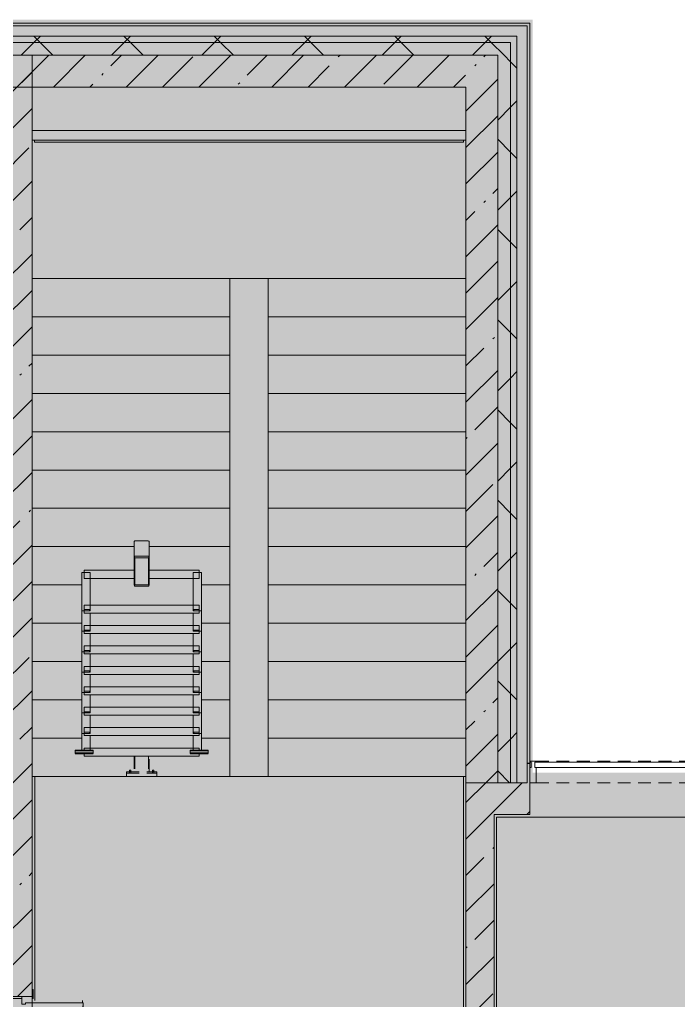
# Model space of a CAD drawing. Header units: millimetres. Extents: x 2623 to 210903, y -8553 to 29000.
# Drawn here: x 173206 to 178368, y 19695 to 27379 of the extents above; entities that cross this region are included whole.
import ezdxf

# ---------------------------------------------------------------- set-up
doc = ezdxf.new("R2010")
doc.units = ezdxf.units.MM
doc.linetypes.add('200_ШТРИХ__ш1_п0_6_', pattern=[160, 100, -60])
doc.layers.add('A-DETL-GENF-6', color=7, linetype='Continuous', lineweight=9, true_color=0xc0c0c0, transparency=0.4)
for name, color, linetype, lineweight in [('A-DETL-MBND-1', 7, '200_ШТРИХ__ш1_п0_6_', 9), ('A-GLAZ-2', 7, 'Continuous', 5), ('A-GLAZ-CWMG-2', 7, 'Continuous', 5), ('A-WALL-4', 7, 'Continuous', 5), ('I-WALL-4', 7, 'Continuous', 5)]:
    doc.layers.add(name, color=color, linetype=linetype, lineweight=lineweight)
for name, color, linetype, lineweight, true_color in [('A-DOOR-3', 7, 'Continuous', 5, 0xb7b7b7), ('A-DOOR-4', 7, 'Continuous', 5, 0xe2e2e2), ('A-DOOR-FRAM-3', 7, 'Continuous', 5, 0xe2e2e2), ('A-DOOR-FRAM-4', 7, 'Continuous', 5, 0xb7b7b7), ('A-FLOR-2', 7, 'Continuous', 5, 0xb7b7b7), ('A-GENM-3', 7, 'Continuous', 5, 0x737373), ('A-GLAZ-CWMG-3', 7, 'Continuous', 5, 0x737373), ('A-WALL-5', 7, 'Continuous', 5, 0x737373), ('A-WALL-6', 7, 'Continuous', 9, 0x737373), ('I-WALL-5', 7, 'Continuous', 5, 0x737373), ('S-STRS-2', 7, 'Continuous', 5, 0x737373)]:
    doc.layers.add(name, color=color, linetype=linetype, lineweight=lineweight, true_color=true_color)
pattern_1 = [(45, (83893.37, 0), (-353.5534, 353.5534), []), (135, (83893.37, 0), (-353.5534, -353.5534), [])]
pattern_2 = [(45, (83893.37, 0), (-285.1231, 285.1231), []), (45, (84178.5, 0), (-285.1231, 285.1231), [504.031, -100.806, 16.764, -84.042])]

# ---------------------------------------------------------------- blocks, each defined once
blk = doc.blocks.new('110_Дверь_СКБ_2Ст - Д-1_л_Лестничная клетка EIS60 2-32359692-3_1_3_птичка')
at = {"layer": 'A-DOOR-4'}
for points in [[(662.5, 125), (662.5, 1025), (612.5, 1025), (612.5, 125)], [(-587.5, 525), (-637.5, 525), (-637.5, 125), (-587.5, 125)], [(712.5, -125), (712.5, 45), (697.5, 45), (697.5, -125)]]:
    blk.add_hatch(color=256, dxfattribs=at).paths.add_polyline_path(points)
h = blk.add_hatch(color=256, dxfattribs=at)
h.paths.add_polyline_path([(712.5, 125), (662.5, 125), (662.5, 75), (652.5, 75), (652.5, 45), (712.5, 45)])
h.paths.add_polyline_path([(-627.5, 45), (-627.5, 75), (-637.5, 75), (-637.5, 125), (-687.5, 125), (-687.5, 45)])
at = {"layer": 'A-DOOR-FRAM-3'}
for points in [[(-672.5, 125), (-672.5, 133), (-742.5, 133), (-742.5, 125)], [(767.5, 125), (767.5, 133), (697.5, 133), (697.5, 125)], [(-672.5, -125), (-672.5, 45), (-687.5, 45), (-687.5, -125)], [(-672.5, -133), (-672.5, -125), (-742.5, -125), (-742.5, -133)], [(767.5, -133), (767.5, -125), (697.5, -125), (697.5, -133)]]:
    blk.add_hatch(color=256, dxfattribs=at).paths.add_polyline_path(points)
at = {"layer": 'A-DOOR-3'}
for p, q in [((662.5, 1025), (612.5, 1025)), ((612.5, 1025), (612.5, 125)), ((662.5, 125), (662.5, 1025)), ((-637.5, 525), (-637.5, 125)), ((-587.5, 525), (-637.5, 525)), ((-587.5, 125), (-587.5, 525)), ((-637.5, 125), (-587.5, 125)), ((612.5, 125), (662.5, 125))]:
    blk.add_line(p, q, dxfattribs=at)
for centre, radius, start, end in [((662.5, 125), 900, 90, 180), ((-637.5, 125), 400, 360, 90)]:
    blk.add_arc(centre, radius, start, end, dxfattribs=at)
at = {"layer": 'A-DOOR-FRAM-4'}
for p, q in [((-672.5, 133), (-742.5, 133)), ((-742.5, 133), (-742.5, 125)), ((-742.5, 125), (-672.5, 125)), ((-637.5, 125), (-687.5, 125)), ((-687.5, 125), (-687.5, 45)), ((-672.5, 125), (-672.5, 133)), ((-637.5, 75), (-637.5, 125)), ((662.5, 125), (662.5, 75)), ((712.5, 125), (662.5, 125)), ((767.5, 133), (697.5, 133)), ((697.5, 133), (697.5, 125)), ((697.5, 125), (767.5, 125)), ((712.5, 45), (712.5, 125)), ((767.5, 125), (767.5, 133)), ((-687.5, 45), (-627.5, 45)), ((-672.5, 45), (-687.5, 45)), ((-687.5, 45), (-687.5, -125)), ((-672.5, -125), (-672.5, 45)), ((-627.5, 75), (-637.5, 75)), ((-627.5, 45), (-627.5, 75)), ((662.5, 75), (652.5, 75)), ((652.5, 75), (652.5, 45)), ((652.5, 45), (712.5, 45)), ((712.5, 45), (697.5, 45)), ((697.5, 45), (697.5, -125)), ((712.5, -125), (712.5, 45)), ((-672.5, -125), (-742.5, -125)), ((-742.5, -125), (-742.5, -133)), ((-742.5, -133), (-672.5, -133)), ((-687.5, -125), (-672.5, -125)), ((-672.5, -133), (-672.5, -125)), ((697.5, -125), (712.5, -125)), ((767.5, -125), (697.5, -125)), ((697.5, -125), (697.5, -133)), ((697.5, -133), (767.5, -133)), ((767.5, -133), (767.5, -125))]:
    blk.add_line(p, q, dxfattribs=at)
blk = doc.blocks.new('PNS_Панель прямоугольная - Нр_Стекло - 40мм-22855911-3_1_3_птичка')
at = {"layer": 'A-GLAZ-2'}
h = blk.add_hatch(dxfattribs=at)
h.set_pattern_fill('FP_123', color=256, style=0, pattern_type=2)
h.set_pattern_definition([(45, (-94620, -21060), (-1414.214, 1414.214), [1000, -3000]), (45, (-95620, -21560), (-1414.214, 1414.214), [3000, -1000]), (45, (-93620, -22060), (-1414.214, 1414.214), [1000, -3000])])
h.paths.add_polyline_path([(770, -40), (770, 0), (-770, 0), (-770, -40), (760, -40)])
for p, q in [((-770, 0), (770, 0)), ((760, 0), (-770, 0)), ((-760, -40), (760, -40))]:
    blk.add_line(p, q, dxfattribs=at)
blk = doc.blocks.new('Прямоугольный импост - Импост структурный с накладкой - 170мм-22855901-3_1_3_птичка')
at = {"layer": 'A-DETL-MBND-1'}
for p, q in [((93360, 21560), (93360, 21570)), ((93360, 21570), (94880, 21570)), ((93360, 21400), (94880, 21400))]:
    blk.add_line(p, q, dxfattribs=at)
blk = doc.blocks.new('Анкер клиновой - Анкер клиновой МКТ В 10-10-16_85-22193208-3_1_3_птичка')
at = {"layer": 'A-DETL-MBND-1'}
for p, q in [((122191.4, 13788), (122191.4, 13784)), ((122207.4, 13788), (122191.4, 13788)), ((122191.4, 13788), (122207.4, 13788)), ((122194.4, 13798), (122194.4, 13784)), ((122204.4, 13798), (122194.4, 13798)), ((122194.4, 13798), (122204.4, 13798)), ((122204.4, 13784), (122204.4, 13798)), ((122207.4, 13784), (122207.4, 13788))]:
    blk.add_line(p, q, dxfattribs=at)
blk = doc.blocks.new('ОМ_Полоса_Трапеция прямоугольная_Прокат_ГОСТ 103-2006 - ОМ_Полоса_Трапеция прямоугольная_Прокат_ГОСТ 103-2006-21111644-3_1_3_птичка')
at = {"layer": 'A-GENM-3'}
for p, q in [((122699.4, 15046.5), (122699.4, 15056.5)), ((122699.4, 15056.5), (122739.4, 15056.5)), ((122739.4, 15046.5), (122699.4, 15046.5)), ((122739.4, 15056.5), (122739.4, 15046.5))]:
    blk.add_line(p, q, dxfattribs=at)
blk = doc.blocks.new('ОМ_Полоса_Трапеция прямоугольная_Прокат_ГОСТ 103-2006 - ОМ_Полоса_Трапеция прямоугольная_Прокат_ГОСТ 103-2006-V105-3_1_3_птичка')
at = {"layer": 'A-GENM-3'}
for p, q in [((122699.4, 14416.5), (122699.4, 14406.5)), ((122739.4, 14416.5), (122699.4, 14416.5)), ((122699.4, 14406.5), (122739.4, 14406.5)), ((122739.4, 14406.5), (122739.4, 14416.5))]:
    blk.add_line(p, q, dxfattribs=at)
blk = doc.blocks.new('ОМ_Полоса_Трапеция прямоугольная_Прокат_ГОСТ 103-2006 - ОМ_Полоса_Трапеция прямоугольная_Прокат_ГОСТ 103-2006-V106-3_1_3_птичка')
at = {"layer": 'A-GENM-3'}
for p, q in [((122699.4, 14256.5), (122699.4, 14246.5)), ((122739.4, 14256.5), (122699.4, 14256.5)), ((122699.4, 14246.5), (122739.4, 14246.5)), ((122739.4, 14246.5), (122739.4, 14256.5))]:
    blk.add_line(p, q, dxfattribs=at)
blk = doc.blocks.new('ОМ_Полоса_Трапеция прямоугольная_Прокат_ГОСТ 103-2006 - ОМ_Полоса_Трапеция прямоугольная_Прокат_ГОСТ 103-2006-V107-3_1_3_птичка')
at = {"layer": 'A-GENM-3'}
for p, q in [((122699.4, 14096.5), (122699.4, 14086.5)), ((122739.4, 14096.5), (122699.4, 14096.5)), ((122699.4, 14086.5), (122739.4, 14086.5)), ((122739.4, 14086.5), (122739.4, 14096.5))]:
    blk.add_line(p, q, dxfattribs=at)
blk = doc.blocks.new('ОМ_Полоса_Прокат_ГОСТ 103-2006 - ОМ_Полоса_Прокат_ГОСТ 103-2006-22193251-3_1_3_птичка')
at = {"layer": 'A-GENM-3'}
for p, q in [((122809.4, 13929.5), (122669.4, 13929.5)), ((122669.4, 13929.5), (122669.4, 13926.5)), ((122669.4, 13926.5), (122809.4, 13926.5)), ((122809.4, 13926.5), (122809.4, 13929.5))]:
    blk.add_line(p, q, dxfattribs=at)
blk = doc.blocks.new('ОМ_Полоса_Прокат_ГОСТ 103-2006 - ОМ_Полоса_Прокат_ГОСТ 103-2006-22193252-3_1_3_птичка')
at = {"layer": 'A-GENM-3'}
for p, q in [((122669.4, 13954.2), (122669.4, 13950.8)), ((122809.4, 13954.2), (122669.4, 13954.2)), ((122669.4, 13950.8), (122809.4, 13950.8)), ((122669.4, 13933.9), (122669.4, 13950.8)), ((122809.4, 13933.9), (122669.4, 13933.9)), ((122809.4, 13950.8), (122809.4, 13954.2)), ((122809.4, 13950.8), (122809.4, 13933.9))]:
    blk.add_line(p, q, dxfattribs=at)
blk = doc.blocks.new('ОМ_Полоса_Трапеция прямоугольная_Прокат_ГОСТ 103-2006 - ОМ_Полоса_Трапеция прямоугольная_Прокат_ГОСТ 103-2006-21111686-3_1_3_птичка')
at = {"layer": 'A-GENM-3'}
for p, q in [((121839.4, 15056.5), (121879.4, 15056.5)), ((121839.4, 15046.5), (121839.4, 15056.5)), ((121879.4, 15046.5), (121839.4, 15046.5)), ((121879.4, 15056.5), (121879.4, 15046.5))]:
    blk.add_line(p, q, dxfattribs=at)
blk = doc.blocks.new('ОМ_Полоса_Трапеция прямоугольная_Прокат_ГОСТ 103-2006 - ОМ_Полоса_Трапеция прямоугольная_Прокат_ГОСТ 103-2006-V108-3_1_3_птичка')
at = {"layer": 'A-GENM-3'}
for p, q in [((121879.4, 14416.5), (121839.4, 14416.5)), ((121839.4, 14416.5), (121839.4, 14406.5)), ((121839.4, 14406.5), (121879.4, 14406.5)), ((121879.4, 14406.5), (121879.4, 14416.5))]:
    blk.add_line(p, q, dxfattribs=at)
blk = doc.blocks.new('ОМ_Полоса_Трапеция прямоугольная_Прокат_ГОСТ 103-2006 - ОМ_Полоса_Трапеция прямоугольная_Прокат_ГОСТ 103-2006-V109-3_1_3_птичка')
at = {"layer": 'A-GENM-3'}
for p, q in [((121879.4, 14256.5), (121839.4, 14256.5)), ((121839.4, 14256.5), (121839.4, 14246.5)), ((121839.4, 14246.5), (121879.4, 14246.5)), ((121879.4, 14246.5), (121879.4, 14256.5))]:
    blk.add_line(p, q, dxfattribs=at)
blk = doc.blocks.new('ОМ_Полоса_Трапеция прямоугольная_Прокат_ГОСТ 103-2006 - ОМ_Полоса_Трапеция прямоугольная_Прокат_ГОСТ 103-2006-V110-3_1_3_птичка')
at = {"layer": 'A-GENM-3'}
for p, q in [((121879.4, 14096.5), (121839.4, 14096.5)), ((121839.4, 14096.5), (121839.4, 14086.5)), ((121839.4, 14086.5), (121879.4, 14086.5)), ((121879.4, 14086.5), (121879.4, 14096.5))]:
    blk.add_line(p, q, dxfattribs=at)
blk = doc.blocks.new('ОМ_Полоса_Прокат_ГОСТ 103-2006 - ОМ_Полоса_Прокат_ГОСТ 103-2006-22193295-3_1_3_птичка')
at = {"layer": 'A-GENM-3'}
for p, q in [((121909.4, 13929.5), (121769.4, 13929.5)), ((121769.4, 13929.5), (121769.4, 13926.5)), ((121769.4, 13926.5), (121909.4, 13926.5)), ((121909.4, 13926.5), (121909.4, 13929.5))]:
    blk.add_line(p, q, dxfattribs=at)
blk = doc.blocks.new('ОМ_Полоса_Прокат_ГОСТ 103-2006 - ОМ_Полоса_Прокат_ГОСТ 103-2006-22193296-3_1_3_птичка')
at = {"layer": 'A-GENM-3'}
for p, q in [((121909.4, 13954.2), (121769.4, 13954.2)), ((121769.4, 13954.2), (121769.4, 13950.8)), ((121769.4, 13950.8), (121909.4, 13950.8)), ((121769.4, 13933.9), (121769.4, 13950.8)), ((121909.4, 13933.9), (121769.4, 13933.9)), ((121909.4, 13950.8), (121909.4, 13954.2)), ((121909.4, 13950.8), (121909.4, 13933.9))]:
    blk.add_line(p, q, dxfattribs=at)
blk = doc.blocks.new('ОМ_Нижняя опорная пятка1 - ОМ_Нижняя опорная пятка-21111576-3_1_3_птичка')
at = {"layer": 'A-DETL-MBND-1'}
for p, q in [((-96, -10), (-96, 0)), ((-84, -10), (-84, 0)), ((84, -10), (84, 0)), ((96, -10), (96, 0))]:
    blk.add_line(p, q, dxfattribs=at)
blk = doc.blocks.new('ОМ_Труба_ГОСТ 8639-82 - ОМ_Труба_ГОСТ 8639-82-21111694-3_1_3_птичка')
at = {"layer": 'A-GENM-3'}
for p, q in [((122229.4, 15590.5), (122229.4, 15456.5)), ((122238.4, 15595.1), (122340.4, 15595.1)), ((122349.4, 15456.5), (122349.4, 15590.5)), ((122229.4, 15256.4), (122229.4, 15456.5)), ((122235.4, 15456.5), (122235.4, 15256.4)), ((122238.4, 15474.2), (122340.4, 15474.2)), ((122340.4, 15462.4), (122238.4, 15462.4)), ((122343.4, 15256.4), (122343.4, 15456.5)), ((122349.4, 15456.5), (122349.4, 15256.4)), ((122238.4, 15250.5), (122340.4, 15250.5)), ((122340.4, 15238.8), (122238.4, 15238.8))]:
    blk.add_line(p, q, dxfattribs=at)
at = {"layer": 'A-GENM-3', "flags": 128}
for points in [[(122229.4, 15456.5), (122229.6, 15460), (122230.1, 15463.3), (122231, 15466.3), (122232.1, 15469), (122233.4, 15471.2), (122235, 15472.8), (122236.7, 15473.8), (122238.4, 15474.2)], [(122238.4, 15462.4), (122237.9, 15462.3), (122237.3, 15461.9), (122236.8, 15461.4), (122236.3, 15460.7), (122235.9, 15459.8), (122235.7, 15458.8), (122235.5, 15457.7), (122235.4, 15456.5)], [(122340.4, 15474.2), (122342.2, 15473.8), (122343.9, 15472.8), (122345.4, 15471.2), (122346.8, 15469), (122347.9, 15466.3), (122348.8, 15463.3), (122349.3, 15460), (122349.4, 15456.5)], [(122343.4, 15456.5), (122343.4, 15457.7), (122343.2, 15458.8), (122342.9, 15459.8), (122342.6, 15460.7), (122342.1, 15461.4), (122341.6, 15461.9), (122341, 15462.3), (122340.4, 15462.4)], [(122238.4, 15238.8), (122236.7, 15239.1), (122235, 15240.1), (122233.4, 15241.8), (122232.1, 15243.9), (122231, 15246.6), (122230.1, 15249.7), (122229.6, 15253), (122229.4, 15256.4)], [(122235.4, 15256.4), (122235.5, 15255.3), (122235.7, 15254.2), (122235.9, 15253.2), (122236.3, 15252.3), (122236.8, 15251.5), (122237.3, 15251), (122237.9, 15250.7), (122238.4, 15250.5)], [(122349.4, 15256.4), (122349.3, 15253), (122348.8, 15249.7), (122347.9, 15246.6), (122346.8, 15243.9), (122345.4, 15241.8), (122343.9, 15240.1), (122342.2, 15239.1), (122340.4, 15238.8)], [(122340.4, 15250.5), (122341, 15250.7), (122341.6, 15251), (122342.1, 15251.5), (122342.6, 15252.3), (122342.9, 15253.2), (122343.2, 15254.2), (122343.4, 15255.3), (122343.4, 15256.4)]]:
    blk.add_lwpolyline(points, dxfattribs=at)
at = {"layer": 'A-GENM-3'}
for centre, major_axis, start_param, end_param in [((122238.4, 15590.5), (9, 0), 1.570796, 3.141593), ((122238.4, 15538.5), (9, 0), 3.141593, 3.665191), ((122340.4, 15590.5), (9, 0), 0, 1.570796), ((122340.4, 15538.5), (-9, 0), 2.617994, 3.141593)]:
    blk.add_ellipse(centre, major_axis=major_axis, ratio=0.509802, start_param=start_param, end_param=end_param, dxfattribs=at)
blk = doc.blocks.new('ОМ_Уголок_ГОСТ 8509-93 - ОМ_Уголок_ГОСТ 8509-93-22194532-3_1_3_птичка')
at = {"layer": 'A-GENM-3'}
for p, q in [((0, 45.2), (0, -17.8)), ((390, 45.2), (0, 45.2)), ((900, 45.2), (510, 45.2)), ((900, -17.8), (900, 45.2)), ((0, -17.8), (390, -17.8)), ((510, -17.8), (900, -17.8))]:
    blk.add_line(p, q, dxfattribs=at)
blk = doc.blocks.new('ОМ_Уголок_ГОСТ 8509-93 - ОМ_Уголок_ГОСТ 8509-93-V111-3_1_3_птичка')
at = {"layer": 'A-GENM-3'}
for p, q in [((0, 45.2), (0, -17.8)), ((900, 45.2), (0, 45.2)), ((900, -17.8), (900, 45.2)), ((0, -17.8), (900, -17.8))]:
    blk.add_line(p, q, dxfattribs=at)
blk = doc.blocks.new('ОМ_Уголок_ГОСТ 8509-93 - ОМ_Уголок_ГОСТ 8509-93-22194533-3_1_3_птичка')
at = {"layer": 'A-GENM-3'}
for p, q in [((0, 45.2), (0, -17.8)), ((300, 45.2), (0, 45.2)), ((300, -17.8), (300, 45.2)), ((0, -17.8), (300, -17.8))]:
    blk.add_line(p, q, dxfattribs=at)
blk = doc.blocks.new('ОМ_Уголок_ГОСТ 8509-93 - ОМ_Уголок_ГОСТ 8509-93-V112-3_1_3_птичка')
at = {"layer": 'A-GENM-3'}
for p, q in [((0, 45.2), (0, -17.8)), ((142.2, 45.2), (0, 45.2)), ((0, -17.8), (160, -17.8))]:
    blk.add_line(p, q, dxfattribs=at)
blk = doc.blocks.new('ОМ_Уголок_ГОСТ 8509-93 - ОМ_Уголок_ГОСТ 8509-93-V113-3_1_3_птичка')
at = {"layer": 'A-GENM-3'}
for p, q in [((300, 45.2), (157.8, 45.2)), ((300, -17.8), (300, 45.2)), ((140, -17.8), (300, -17.8))]:
    blk.add_line(p, q, dxfattribs=at)
blk = doc.blocks.new('ОМ_Уголок_ГОСТ 8509-93 - ОМ_Уголок_ГОСТ 8509-93-V161-3_1_3_птичка')
at = {"layer": 'A-GENM-3'}
for p, q in [((0, 45.2), (0, 27.8)), ((900, 45.2), (0, 45.2)), ((0, 7.4), (0, -17.8)), ((900, 27.8), (900, 45.2)), ((900, -17.8), (900, 6.6)), ((0, -17.8), (900, -17.8))]:
    blk.add_line(p, q, dxfattribs=at)
blk = doc.blocks.new('ОМ_Уголок_ГОСТ 8509-93 - ОМ_Уголок_ГОСТ 8509-93-V162-3_1_3_птичка')
at = {"layer": 'A-GENM-3'}
for p, q in [((0, 45.2), (0, -17.8)), ((6.6, 45.2), (0, 45.2)), ((142.2, 45.2), (27.8, 45.2)), ((0, -17.8), (6.6, -17.8)), ((27.8, -17.8), (160, -17.8))]:
    blk.add_line(p, q, dxfattribs=at)
blk = doc.blocks.new('ОМ_Уголок_ГОСТ 8509-93 - ОМ_Уголок_ГОСТ 8509-93-V116-3_1_3_птичка')
at = {"layer": 'A-GENM-3'}
for p, q in [((272.2, 45.2), (157.8, 45.2)), ((300, 45.2), (292.6, 45.2)), ((300, -17.8), (300, 45.2)), ((140, -17.8), (272.2, -17.8)), ((292.6, -17.8), (300, -17.8))]:
    blk.add_line(p, q, dxfattribs=at)
blk = doc.blocks.new('ОМ_Труба_ГОСТ 8639-82 - ОМ_Труба_ГОСТ 8639-82-21111710-3_1_3_птичка')
at = {"layer": 'A-DETL-MBND-1'}
for p, q in [((122229.4, 13908.7), (122229.4, 13784)), ((122235.4, 13908.7), (122235.4, 13784)), ((122343.4, 13908.7), (122343.4, 13784)), ((122349.4, 13784), (122349.4, 13908.7))]:
    blk.add_line(p, q, dxfattribs=at)
blk = doc.blocks.new('ОМ_Уголок_ГОСТ 8510-86 - ОМ_Уголок_ГОСТ 8510-86-21111720-3_1_3_птичка')
at = {"layer": 'A-DETL-MBND-1'}
for p, q in [((0, 34), (0, 0)), ((0, 10), (240, 10)), ((0, 0), (240, 0)), ((240, 0), (240, 34))]:
    blk.add_line(p, q, dxfattribs=at)
blk = doc.blocks.new('Прямоугольный импост - Импост структурный с накладкой - 170мм-22854979-3_1_3_птичка')
at = {"layer": 'A-GLAZ-CWMG-2'}
for p, q in [((-50, 81), (-50, 40)), ((-50, 40), (-40, 40)), ((-40, 0), (-50, 0)), ((-50, 0), (-50, -10)), ((-40, 40), (-40, 0)), ((-50, -10), (-23, -10))]:
    blk.add_line(p, q, dxfattribs=at)
at = {"layer": 'A-GLAZ-CWMG-3'}
for p, q in [((0, 160), (-50, 160)), ((-50, 160), (-50, 81)), ((0, 40), (0, 160)), ((-10, 0), (-10, 40)), ((-10, 40), (0, 40)), ((0, 0), (-10, 0)), ((0, -10), (0, 0)), ((-23, -10), (0, -10))]:
    blk.add_line(p, q, dxfattribs=at)
blk = doc.blocks.new('Зашивка приборов отопления39 - Зашивка приборов отопления-33325432-3_1_3_птичка')
at = {"layer": 'A-WALL-5'}
for p, q in [((120704.7, 17931.2), (124104.7, 17931.2)), ((124104.7, 17931.2), (120704.7, 17931.2)), ((120704.7, 17856.2), (124104.7, 17856.2))]:
    blk.add_line(p, q, dxfattribs=at)

msp = doc.modelspace()

# ---------------------------------------------------------------- hatches: boundary and pattern name
at = {"layer": 'A-DETL-GENF-6'}
msp.add_hatch(color=256, dxfattribs=at).paths.add_polyline_path([(209126.4, -258), (209126.4, 21479), (177226.4, 21479), (177226.4, 27379), (168463.4, 27379), (168463.4, 10208.3), (173103.4, 10208.3), (173103.4, -258), (207881, -258)])
at = {"layer": 'A-WALL-4'}
h = msp.add_hatch(dxfattribs=at)
h.set_pattern_fill('FP_73', color=256, style=0, pattern_type=2)
h.set_pattern_definition(pattern_1)
h.paths.add_polyline_path([(177053.4, 27200), (177103.4, 27200), (177103.4, 27250), (168463.4, 27250), (168463.4, 27200), (176186, 27200)])
h = msp.add_hatch(dxfattribs=at)
h.set_pattern_fill('FP_73', color=256, style=0, pattern_type=2)
h.set_pattern_definition(pattern_1)
h.paths.add_polyline_path([(176953.4, 27100), (177053.4, 27100), (177053.4, 27200), (168463.4, 27200), (168463.4, 27100), (176186, 27100)])
h = msp.add_hatch(dxfattribs=at)
h.set_pattern_fill('FP_73', color=256, style=0, pattern_type=2)
h.set_pattern_definition(pattern_1)
h.paths.add_polyline_path([(177053.4, 21400), (177103.4, 21400), (177103.4, 27200), (177053.4, 27200), (177053.4, 21479)])
h = msp.add_hatch(dxfattribs=at)
h.set_pattern_fill('FP_73', color=256, style=0, pattern_type=2)
h.set_pattern_definition(pattern_1)
h.paths.add_polyline_path([(176953.4, 21400), (177053.4, 21400), (177053.4, 27100), (176953.4, 27100), (176953.4, 21479)])
h = msp.add_hatch(dxfattribs=at)
h.set_pattern_fill('FP_73', color=256, style=0, pattern_type=2)
h.set_pattern_definition(pattern_1)
h.paths.add_polyline_path([(208973.4, 21400), (209123.4, 21400), (209123.4, 21479), (204043.6, 21479), (204043.6, 21400), (208723.4, 21400)])
h.paths.add_polyline_path([(203143.6, 21400), (203143.6, 21479), (201793.8, 21479), (201793.8, 21400), (202287.7, 21400)])
h.paths.add_polyline_path([(190169.1, 21400), (190743.8, 21400), (190743.8, 21479), (189443.6, 21479), (189443.6, 21400), (189943.4, 21400)])
h.paths.add_polyline_path([(191643.8, 21400), (192943.8, 21400), (192943.8, 21479), (191643.8, 21479)])
h.paths.add_polyline_path([(177197.5, 21400), (177203.4, 21400), (177203.4, 21550), (177183.4, 21550), (177183.4, 21400)])
h.paths.add_polyline_path([(193843.8, 21400), (195143.4, 21400), (195143.4, 21479), (193843.8, 21479)])
h.paths.add_polyline_path([(197443.4, 21400), (198593.8, 21400), (198593.8, 21479), (197443.4, 21479)])
h.paths.add_polyline_path([(200023.8, 21400), (200893.8, 21400), (200893.8, 21479), (200023.8, 21479)])
h.paths.add_polyline_path([(180503.4, 21400), (185043.4, 21400), (185043.4, 21479), (180503.4, 21479)])
h.paths.add_polyline_path([(187343.4, 21400), (188543.6, 21400), (188543.6, 21479), (187343.4, 21479)])
at = {"layer": 'I-WALL-4'}
h = msp.add_hatch(dxfattribs=at)
h.set_pattern_fill('FP_69', color=256, style=0, pattern_type=2)
h.set_pattern_definition(pattern_2)
h.paths.add_polyline_path([(176703.4, 26850), (176703.4, 27100), (173028.4, 27100), (173028.4, 26850), (176186, 26850)])
h = msp.add_hatch(dxfattribs=at)
h.set_pattern_fill('FP_69', color=256, style=0, pattern_type=2)
h.set_pattern_definition(pattern_2)
h.paths.add_polyline_path([(173053.4, 17270), (173303.4, 17270), (173303.4, 18325), (173053.4, 18325), (173053.4, 18162.4)])
h.paths.add_polyline_path([(173053.4, 19725), (173303.4, 19725), (173303.4, 27100), (173053.4, 27100), (173053.4, 19750)])
h = msp.add_hatch(dxfattribs=at)
h.set_pattern_fill('FP_69', color=256, style=0, pattern_type=2)
h.set_pattern_definition(pattern_2)
h.paths.add_polyline_path([(176703.4, 21400), (176953.4, 21400), (176953.4, 27100), (176703.4, 27100), (176703.4, 21479)])
h = msp.add_hatch(dxfattribs=at)
h.set_pattern_fill('FP_69', color=256, style=0, pattern_type=2)
h.set_pattern_definition(pattern_2)
h.paths.add_polyline_path([(176923.4, 17270), (176923.4, 21400), (176703.4, 21400), (176703.4, 17270)])
h = msp.add_hatch(dxfattribs=at)
h.set_pattern_fill('FP_69', color=256, style=0, pattern_type=2)
h.set_pattern_definition(pattern_2)
h.paths.add_polyline_path([(180503.4, 21150), (184473.4, 21150), (184473.4, 21400), (180503.4, 21400)])
h.paths.add_polyline_path([(177118.2, 21150), (177203.4, 21150), (177203.4, 21400), (176923.4, 21400), (176923.4, 21150), (177106, 21150)])

# ---------------------------------------------------------------- linework, layer by layer
at = {"layer": 'A-FLOR-2'}
for p, q in [((173323.4, 26435), (173323.4, 26420)), ((176683.4, 26420), (176683.4, 26435)), ((173323.4, 26420), (176683.4, 26420)), ((176703.4, 21450), (173303.4, 21450)), ((173324.4, 21450), (173324.4, 19694.6)), ((176683.4, 17870), (176683.4, 21450)), ((176943.4, 21130), (176943.4, 13628)), ((178773.4, 21130), (176943.4, 21130))]:
    msp.add_line(p, q, dxfattribs=at)
msp.add_arc((173303.8, 19673.4), 395, 0.22926, 3.07201, dxfattribs=at)
at = {"layer": 'A-WALL-5'}
for p, q in [((177203.4, 27350), (164243.4, 27350)), ((177203.4, 21400), (177203.4, 27350)), ((164543.4, 27100), (176703.4, 27100))]:
    msp.add_line(p, q, dxfattribs=at)
at = {"layer": 'A-WALL-6'}
for p, q in [((177183.4, 27330), (164243.4, 27330)), ((177183.4, 21400), (177183.4, 27330)), ((177103.4, 27250), (164243.4, 27250)), ((177103.4, 21400), (177103.4, 27250)), ((177053.4, 27200), (168729.2, 27200)), ((177053.4, 21400), (177053.4, 27200)), ((176953.4, 21400), (176953.4, 27100)), ((177203.4, 21553), (177183.4, 21553)), ((177203.4, 21550), (177183.4, 21550)), ((176953.4, 21400), (177183.4, 21400))]:
    msp.add_line(p, q, dxfattribs=at)
at = {"layer": 'I-WALL-5'}
for p, q in [((176703.4, 27100), (173028.4, 27100)), ((173303.4, 19780), (173303.4, 27100)), ((176953.4, 27100), (176703.4, 27100)), ((173028.4, 26850), (176703.4, 26850)), ((176703.4, 26850), (176703.4, 17850)), ((176953.4, 21400), (176703.4, 21400)), ((177203.4, 21150), (177203.4, 21400)), ((176923.4, 21150), (177203.4, 21150)), ((176923.4, 13628), (176923.4, 21150))]:
    msp.add_line(p, q, dxfattribs=at)
at = {"layer": 'S-STRS-2'}
for p, q in [((173303.4, 25350), (174853.4, 25350)), ((173303.4, 25350), (174853.4, 25350)), ((174853.4, 25350), (175153.4, 25350)), ((174853.4, 25050), (174853.4, 25350)), ((176703.4, 25350), (175153.4, 25350)), ((175153.4, 25350), (175153.4, 25050)), ((176703.4, 25350), (175153.4, 25350)), ((173303.4, 25050), (174853.4, 25050)), ((173303.4, 25050), (174853.4, 25050)), ((174853.4, 24750), (174853.4, 25050)), ((175153.4, 25050), (175153.4, 24750)), ((176703.4, 25050), (175153.4, 25050)), ((176703.4, 25050), (175153.4, 25050)), ((173303.4, 24750), (174853.4, 24750)), ((173303.4, 24750), (174853.4, 24750)), ((174853.4, 24450), (174853.4, 24750)), ((175153.4, 24750), (175153.4, 24450)), ((176703.4, 24750), (175153.4, 24750)), ((176703.4, 24750), (175153.4, 24750)), ((173303.4, 24450), (174853.4, 24450)), ((173303.4, 24450), (174853.4, 24450)), ((174853.4, 24150), (174853.4, 24450)), ((175153.4, 24450), (175153.4, 24150)), ((176703.4, 24450), (175153.4, 24450)), ((176703.4, 24450), (175153.4, 24450)), ((173303.4, 24150), (174853.4, 24150)), ((173303.4, 24150), (174853.4, 24150)), ((174853.4, 23850), (174853.4, 24150)), ((175153.4, 24150), (175153.4, 23850)), ((176703.4, 24150), (175153.4, 24150)), ((176703.4, 24150), (175153.4, 24150)), ((173303.4, 23850), (174853.4, 23850)), ((173303.4, 23850), (174853.4, 23850)), ((174853.4, 23550), (174853.4, 23850)), ((175153.4, 23850), (175153.4, 23550)), ((176703.4, 23850), (175153.4, 23850)), ((176703.4, 23850), (175153.4, 23850)), ((173303.4, 23550), (174853.4, 23550)), ((173303.4, 23550), (174853.4, 23550)), ((174853.4, 23250), (174853.4, 23550)), ((175153.4, 23550), (175153.4, 23250)), ((176703.4, 23550), (175153.4, 23550)), ((176703.4, 23550), (175153.4, 23550)), ((173303.4, 23250), (174105.6, 23250)), ((173303.4, 23250), (174105.6, 23250)), ((174219.4, 23250), (174853.4, 23250)), ((174219.4, 23250), (174853.4, 23250)), ((174853.4, 22950), (174853.4, 23250)), ((175153.4, 23250), (175153.4, 22950)), ((176703.4, 23250), (175153.4, 23250)), ((176703.4, 23250), (175153.4, 23250)), ((173303.4, 22950), (173694.7, 22950)), ((173303.4, 22950), (173694.7, 22950)), ((174630.3, 22950), (174853.4, 22950)), ((174630.3, 22950), (174853.4, 22950)), ((174853.4, 22650), (174853.4, 22950)), ((175153.4, 22950), (175153.4, 22650)), ((176703.4, 22950), (175153.4, 22950)), ((176703.4, 22950), (175153.4, 22950)), ((173303.4, 22650), (173694.7, 22650)), ((173303.4, 22650), (173694.7, 22650)), ((174630.3, 22650), (174853.4, 22650)), ((174630.3, 22650), (174853.4, 22650)), ((174853.4, 22350), (174853.4, 22650)), ((175153.4, 22650), (175153.4, 22350)), ((176703.4, 22650), (175153.4, 22650)), ((176703.4, 22650), (175153.4, 22650)), ((173303.4, 22350), (173694.7, 22350)), ((173303.4, 22350), (173694.7, 22350)), ((174630.3, 22350), (174853.4, 22350)), ((174630.3, 22350), (174853.4, 22350)), ((174853.4, 22050), (174853.4, 22350)), ((175153.4, 22350), (175153.4, 22050)), ((176703.4, 22350), (175153.4, 22350)), ((176703.4, 22350), (175153.4, 22350)), ((173303.4, 22050), (173694.7, 22050)), ((173303.4, 22050), (173694.7, 22050)), ((174630.3, 22050), (174853.4, 22050)), ((174630.3, 22050), (174853.4, 22050)), ((174853.4, 21750), (174853.4, 22050)), ((175153.4, 22050), (175153.4, 21750)), ((176703.4, 22050), (175153.4, 22050)), ((176703.4, 22050), (175153.4, 22050)), ((173303.4, 21750), (173694.7, 21750)), ((173303.4, 21750), (173694.7, 21750)), ((174630.3, 21750), (174853.4, 21750)), ((174630.3, 21750), (174853.4, 21750)), ((174853.4, 21450), (174853.4, 21750)), ((175153.4, 21750), (175153.4, 21450)), ((176703.4, 21750), (175153.4, 21750)), ((176703.4, 21750), (175153.4, 21750)), ((176703.4, 21450), (175153.4, 21450))]:
    msp.add_line(p, q, dxfattribs=at)

# ---------------------------------------------------------------- block references
at = {"layer": 'A-DETL-MBND-1'}
for name, p in [('ОМ_Труба_ГОСТ 8639-82 - ОМ_Труба_ГОСТ 8639-82-21111710-3_1_3_птичка', (51873.1, 7700)), ('Прямоугольный импост - Импост структурный с накладкой - 170мм-22855901-3_1_3_птичка', (83893.4, 0)), ('Анкер клиновой - Анкер клиновой МКТ В 10-10-16_85-22193208-3_1_3_птичка', (51873.1, 7700)), ('ОМ_Нижняя опорная пятка1 - ОМ_Нижняя опорная пятка-21111576-3_1_3_птичка', (174162.5, 21484)), ('Анкер клиновой - Анкер клиновой МКТ В 10-10-16_85-22193208-3_1_3_птичка', (52053.1, 7700))]:
    msp.add_blockref(name, p, dxfattribs=at)
at = {"layer": 'A-DETL-MBND-1', "extrusion": (0, 0, -1), "rotation": 180}
msp.add_blockref('ОМ_Уголок_ГОСТ 8510-86 - ОМ_Уголок_ГОСТ 8510-86-21111720-3_1_3_птичка', (-174042.5, 21484), dxfattribs=at)
at = {"layer": 'A-DOOR-3', "rotation": 269.9999999999998}
msp.add_blockref('110_Дверь_СКБ_2Ст - Д-1_л_Лестничная клетка EIS60 2-32359692-3_1_3_птичка', (173178.4, 19037.5), dxfattribs=at)
at = {"layer": 'A-GENM-3'}
for name, p in [('ОМ_Труба_ГОСТ 8639-82 - ОМ_Труба_ГОСТ 8639-82-21111694-3_1_3_птичка', (51873.1, 7700)), ('ОМ_Полоса_Трапеция прямоугольная_Прокат_ГОСТ 103-2006 - ОМ_Полоса_Трапеция прямоугольная_Прокат_ГОСТ 103-2006-21111686-3_1_3_птичка', (51873.1, 7700)), ('ОМ_Полоса_Трапеция прямоугольная_Прокат_ГОСТ 103-2006 - ОМ_Полоса_Трапеция прямоугольная_Прокат_ГОСТ 103-2006-21111644-3_1_3_птичка', (51873.1, 7700)), ('ОМ_Полоса_Трапеция прямоугольная_Прокат_ГОСТ 103-2006 - ОМ_Полоса_Трапеция прямоугольная_Прокат_ГОСТ 103-2006-21111686-3_1_3_птичка', (51873.1, 7540)), ('ОМ_Полоса_Трапеция прямоугольная_Прокат_ГОСТ 103-2006 - ОМ_Полоса_Трапеция прямоугольная_Прокат_ГОСТ 103-2006-21111644-3_1_3_птичка', (51873.1, 7540)), ('ОМ_Полоса_Трапеция прямоугольная_Прокат_ГОСТ 103-2006 - ОМ_Полоса_Трапеция прямоугольная_Прокат_ГОСТ 103-2006-21111686-3_1_3_птичка', (51873.1, 7380)), ('ОМ_Полоса_Трапеция прямоугольная_Прокат_ГОСТ 103-2006 - ОМ_Полоса_Трапеция прямоугольная_Прокат_ГОСТ 103-2006-21111644-3_1_3_птичка', (51873.1, 7380)), ('ОМ_Полоса_Трапеция прямоугольная_Прокат_ГОСТ 103-2006 - ОМ_Полоса_Трапеция прямоугольная_Прокат_ГОСТ 103-2006-21111686-3_1_3_птичка', (51873.1, 7220)), ('ОМ_Полоса_Трапеция прямоугольная_Прокат_ГОСТ 103-2006 - ОМ_Полоса_Трапеция прямоугольная_Прокат_ГОСТ 103-2006-21111644-3_1_3_птичка', (51873.1, 7220)), ('ОМ_Полоса_Трапеция прямоугольная_Прокат_ГОСТ 103-2006 - ОМ_Полоса_Трапеция прямоугольная_Прокат_ГОСТ 103-2006-V108-3_1_3_птичка', (51873.1, 7700)), ('ОМ_Полоса_Трапеция прямоугольная_Прокат_ГОСТ 103-2006 - ОМ_Полоса_Трапеция прямоугольная_Прокат_ГОСТ 103-2006-V105-3_1_3_птичка', (51873.1, 7700)), ('ОМ_Полоса_Трапеция прямоугольная_Прокат_ГОСТ 103-2006 - ОМ_Полоса_Трапеция прямоугольная_Прокат_ГОСТ 103-2006-V109-3_1_3_птичка', (51873.1, 7700)), ('ОМ_Полоса_Трапеция прямоугольная_Прокат_ГОСТ 103-2006 - ОМ_Полоса_Трапеция прямоугольная_Прокат_ГОСТ 103-2006-V106-3_1_3_птичка', (51873.1, 7700)), ('ОМ_Полоса_Трапеция прямоугольная_Прокат_ГОСТ 103-2006 - ОМ_Полоса_Трапеция прямоугольная_Прокат_ГОСТ 103-2006-V110-3_1_3_птичка', (51873.1, 7700)), ('ОМ_Полоса_Трапеция прямоугольная_Прокат_ГОСТ 103-2006 - ОМ_Полоса_Трапеция прямоугольная_Прокат_ГОСТ 103-2006-V107-3_1_3_птичка', (51873.1, 7700)), ('ОМ_Полоса_Прокат_ГОСТ 103-2006 - ОМ_Полоса_Прокат_ГОСТ 103-2006-22193296-3_1_3_птичка', (51873.1, 7700)), ('ОМ_Полоса_Прокат_ГОСТ 103-2006 - ОМ_Полоса_Прокат_ГОСТ 103-2006-22193295-3_1_3_птичка', (51873.1, 7700)), ('ОМ_Полоса_Прокат_ГОСТ 103-2006 - ОМ_Полоса_Прокат_ГОСТ 103-2006-22193252-3_1_3_птичка', (51873.1, 7700)), ('ОМ_Полоса_Прокат_ГОСТ 103-2006 - ОМ_Полоса_Прокат_ГОСТ 103-2006-22193251-3_1_3_птичка', (51873.1, 7700))]:
    msp.add_blockref(name, p, dxfattribs=at)
at = {"layer": 'A-GENM-3', "extrusion": (0, 0, -1)}
for name, p, rotation in [('ОМ_Уголок_ГОСТ 8509-93 - ОМ_Уголок_ГОСТ 8509-93-22194532-3_1_3_птичка', (-173712.5, 23046.5), 180), ('ОМ_Уголок_ГОСТ 8509-93 - ОМ_Уголок_ГОСТ 8509-93-22194533-3_1_3_птичка', (-173712.5, 22746.5), 90.00000000000064), ('ОМ_Уголок_ГОСТ 8509-93 - ОМ_Уголок_ГОСТ 8509-93-22194533-3_1_3_птичка', (-174612.5, 23046.5), 270.0000000000008), ('ОМ_Уголок_ГОСТ 8509-93 - ОМ_Уголок_ГОСТ 8509-93-V112-3_1_3_птичка', (-173712.5, 22586.5), 90.00000000000064), ('ОМ_Уголок_ГОСТ 8509-93 - ОМ_Уголок_ГОСТ 8509-93-V113-3_1_3_птичка', (-174612.5, 22886.5), 270.0000000000008), ('ОМ_Уголок_ГОСТ 8509-93 - ОМ_Уголок_ГОСТ 8509-93-V112-3_1_3_птичка', (-173712.5, 22426.5), 90.00000000000064), ('ОМ_Уголок_ГОСТ 8509-93 - ОМ_Уголок_ГОСТ 8509-93-V113-3_1_3_птичка', (-174612.5, 22726.5), 270.0000000000008), ('ОМ_Уголок_ГОСТ 8509-93 - ОМ_Уголок_ГОСТ 8509-93-V112-3_1_3_птичка', (-173712.5, 22266.5), 90.00000000000064), ('ОМ_Уголок_ГОСТ 8509-93 - ОМ_Уголок_ГОСТ 8509-93-V113-3_1_3_птичка', (-174612.5, 22566.5), 270.0000000000008), ('ОМ_Уголок_ГОСТ 8509-93 - ОМ_Уголок_ГОСТ 8509-93-V112-3_1_3_птичка', (-173712.5, 22106.5), 90.00000000000064), ('ОМ_Уголок_ГОСТ 8509-93 - ОМ_Уголок_ГОСТ 8509-93-V113-3_1_3_птичка', (-174612.5, 22406.5), 270.0000000000008), ('ОМ_Уголок_ГОСТ 8509-93 - ОМ_Уголок_ГОСТ 8509-93-V112-3_1_3_птичка', (-173712.5, 21946.5), 90.00000000000064), ('ОМ_Уголок_ГОСТ 8509-93 - ОМ_Уголок_ГОСТ 8509-93-V113-3_1_3_птичка', (-174612.5, 22246.5), 270.0000000000008), ('ОМ_Уголок_ГОСТ 8509-93 - ОМ_Уголок_ГОСТ 8509-93-V112-3_1_3_птичка', (-173712.5, 21786.5), 90.00000000000064), ('ОМ_Уголок_ГОСТ 8509-93 - ОМ_Уголок_ГОСТ 8509-93-V113-3_1_3_птичка', (-174612.5, 22086.5), 270.0000000000008), ('ОМ_Уголок_ГОСТ 8509-93 - ОМ_Уголок_ГОСТ 8509-93-V162-3_1_3_птичка', (-173712.5, 21626.5), 90.00000000000064), ('ОМ_Уголок_ГОСТ 8509-93 - ОМ_Уголок_ГОСТ 8509-93-V116-3_1_3_птичка', (-174612.5, 21926.5), 270.0000000000008)]:
    msp.add_blockref(name, p, dxfattribs=dict(at, rotation=rotation))
for name, p in [('ОМ_Уголок_ГОСТ 8509-93 - ОМ_Уголок_ГОСТ 8509-93-V111-3_1_3_птичка', (-174612.5, 22746.5)), ('ОМ_Уголок_ГОСТ 8509-93 - ОМ_Уголок_ГОСТ 8509-93-V111-3_1_3_птичка', (-174612.5, 22586.5)), ('ОМ_Уголок_ГОСТ 8509-93 - ОМ_Уголок_ГОСТ 8509-93-V111-3_1_3_птичка', (-174612.5, 22426.5)), ('ОМ_Уголок_ГОСТ 8509-93 - ОМ_Уголок_ГОСТ 8509-93-V111-3_1_3_птичка', (-174612.5, 22266.5)), ('ОМ_Уголок_ГОСТ 8509-93 - ОМ_Уголок_ГОСТ 8509-93-V111-3_1_3_птичка', (-174612.5, 22106.5)), ('ОМ_Уголок_ГОСТ 8509-93 - ОМ_Уголок_ГОСТ 8509-93-V111-3_1_3_птичка', (-174612.5, 21946.5)), ('ОМ_Уголок_ГОСТ 8509-93 - ОМ_Уголок_ГОСТ 8509-93-V111-3_1_3_птичка', (-174612.5, 21786.5)), ('ОМ_Уголок_ГОСТ 8509-93 - ОМ_Уголок_ГОСТ 8509-93-V161-3_1_3_птичка', (-174612.5, 21626.5))]:
    msp.add_blockref(name, p, dxfattribs=at)
at = {"layer": 'A-GLAZ-2'}
msp.add_blockref('PNS_Панель прямоугольная - Нр_Стекло - 40мм-22855911-3_1_3_птичка', (178013.4, 21560), dxfattribs=at)
at = {"layer": 'A-GLAZ-CWMG-2', "rotation": 180}
msp.add_blockref('Прямоугольный импост - Импост структурный с накладкой - 170мм-22854979-3_1_3_птичка', (177203.4, 21560), dxfattribs=at)
at = {"layer": 'A-WALL-5'}
msp.add_blockref('Зашивка приборов отопления39 - Зашивка приборов отопления-33325432-3_1_3_птичка', (52598.7, 8578.8), dxfattribs=at)

doc.saveas('drawing.dxf')
